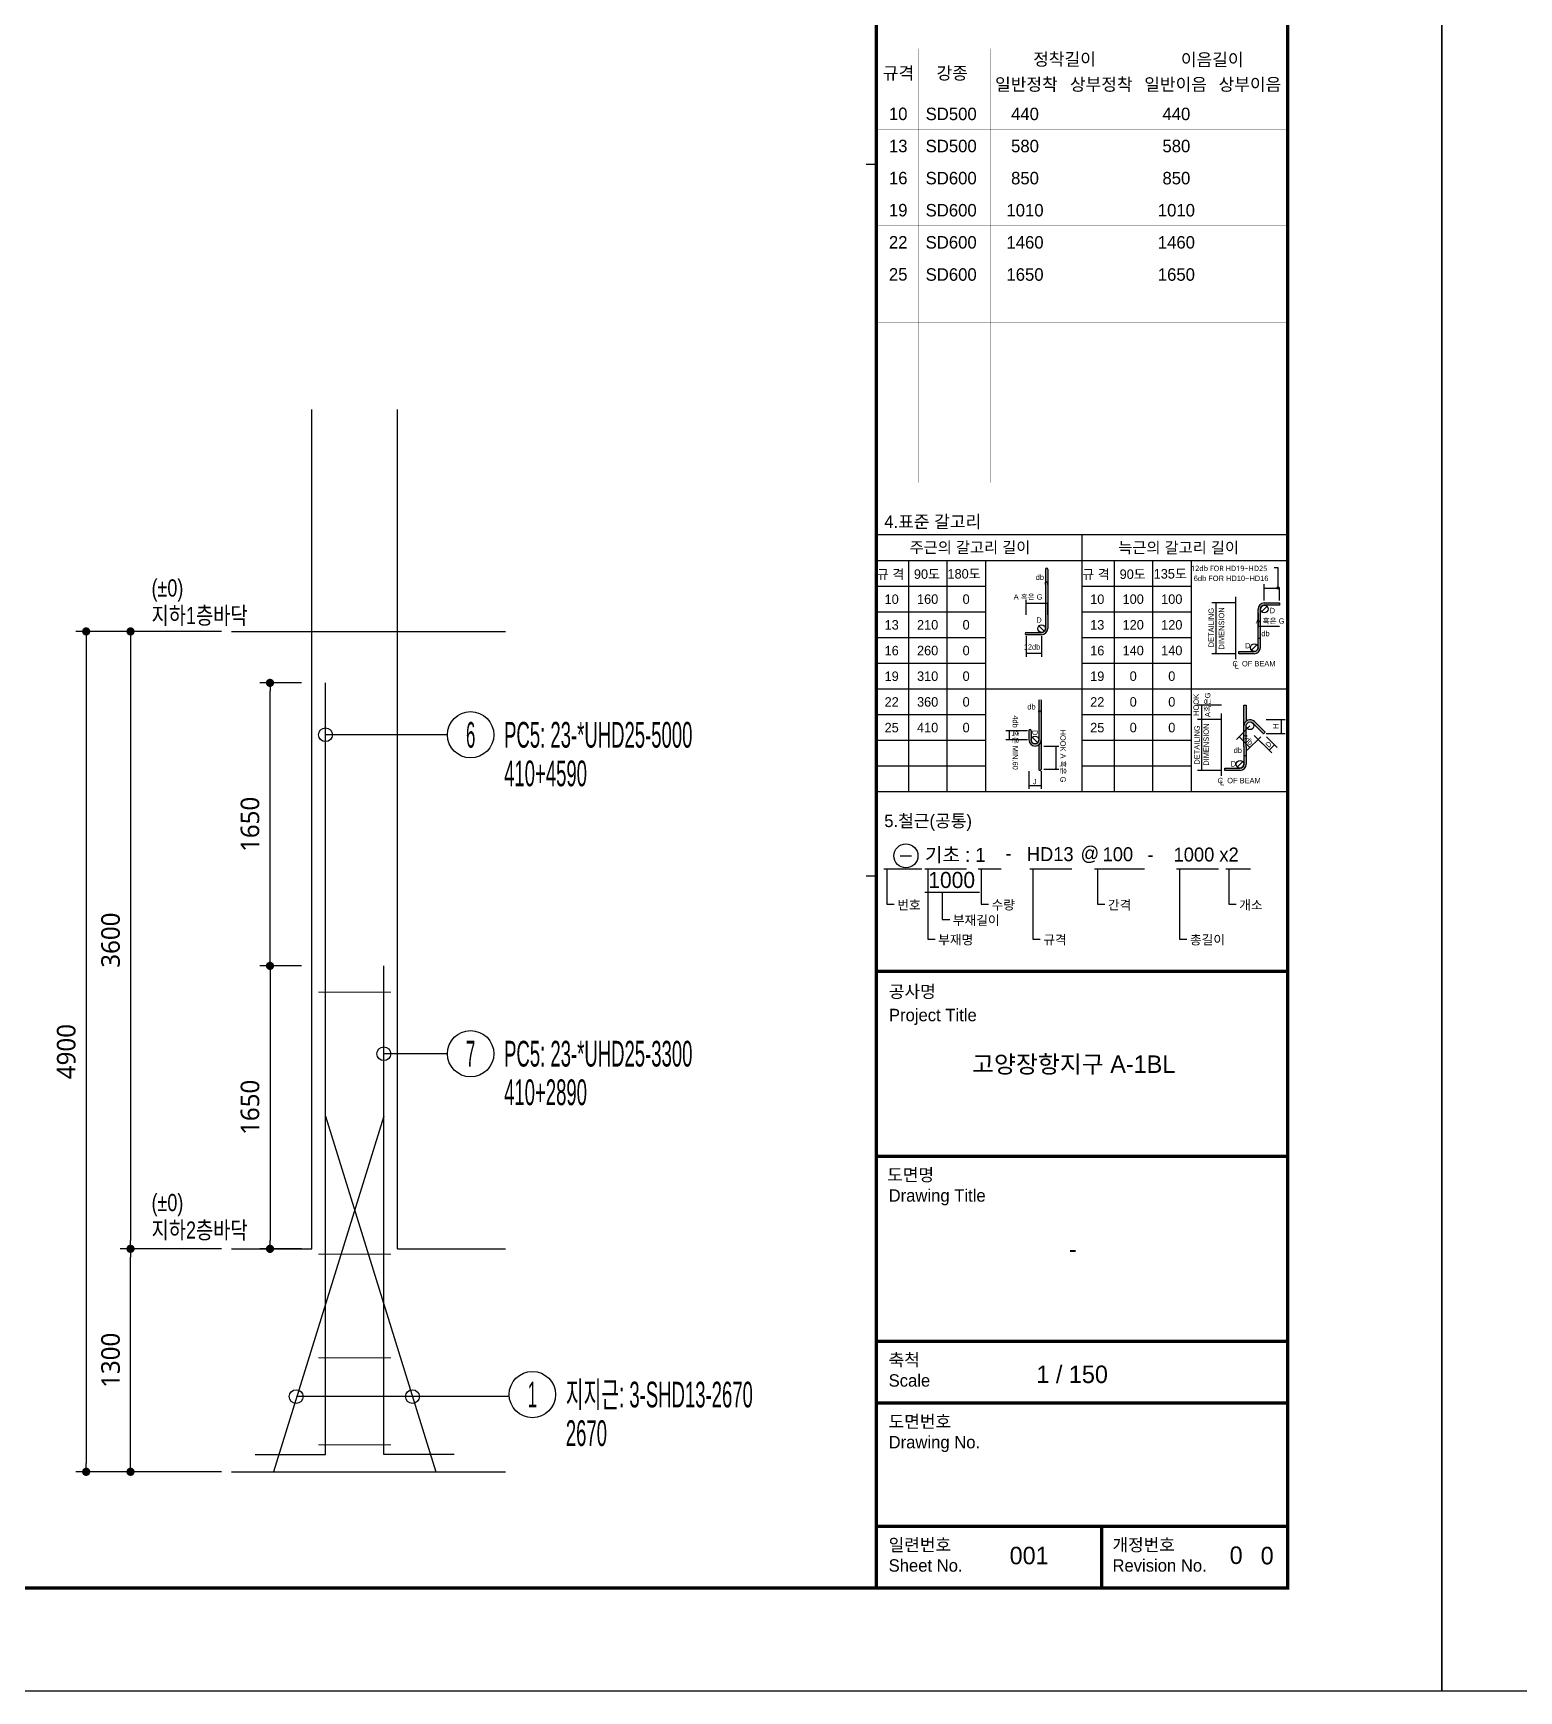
# Model space of a CAD drawing. Header units: millimetres. Extents: x 317501 to 814054, y -400799 to -14117.
# Drawn here: x 490010 to 498670, y -221948 to -212283 of the extents above; entities that cross this region are included whole.
import ezdxf
from ezdxf.enums import TextEntityAlignment as Align

# ---------------------------------------------------------------- set-up
doc = ezdxf.new("R2010")
doc.units = ezdxf.units.MM
doc.header["$LTSCALE"] = 38
doc.layers.get('Defpoints').update_dxf_attribs({"color": 145})
for name, color, linetype in [('254', 254, 'Continuous'), ('AMAC-NO', 5, 'Continuous'), ('BAR', 2, 'Continuous'), ('DIM', 7, 'Continuous'), ('RP_TAG', 7, 'Continuous'), ('XDIM', 7, 'Continuous'), ('XSTRUCT', 2, 'Continuous')]:
    doc.layers.add(name, color=color, linetype=linetype)
doc.layers.add('Main Bar', color=7, linetype='Continuous', lineweight=0)
doc.styles.add('ARIAL', font='malgun.ttf')
doc.styles.add('HYULL', font='Dotum.ttf')
doc.styles.add('ROMANS', font='malgun.ttf')
doc.styles.add('RPWK1', font='Dotum.ttf', dxfattribs={"bigfont": 'whgtxt.shx'})
doc.styles.add('XRebarSheet', font='Hmkmrhd_0.ttf')
doc.styles.add('돋음', font='Dotum.ttf')
doc.dimstyles.new('60(SUB-1.8)', dxfattribs={"dimscale": 60, "dimtxt": 1.8, "dimasz": 0.8, "dimexe": 1, "dimexo": 1, "dimgap": 1, "dimtad": 1, "dimdec": 0, "dimzin": 0, "dimdsep": 46, "dimtxsty": 'ROMANS', "dimblk": 'DOT', "dimcen": 1, "dimdle": 2, "dimclrd": 6, "dimclre": 6, "dimclrt": 7, "dimazin": 0, "dimtfac": 1, "dimtdec": 0, "dimtix": 1, "dimtmove": 2, "dimatfit": 3, "dimldrblk": 'DIMDOT', "dimfxl": 0, "dimtolj": 1, "dimtzin": 0, "dimarcsym": 0})
doc.dimstyles.new('NDIM', dxfattribs={"dimtxt": 3, "dimasz": 1.5, "dimexe": 2, "dimexo": 2, "dimgap": 1, "dimtad": 1, "dimdec": 0, "dimdsep": 46, "dimlunit": 6, "dimtxsty": 'ARIAL', "dimblk": 'DOT', "dimcen": 1, "dimclrd": 256, "dimclre": 7, "dimclrt": 3, "dimadec": 0, "dimazin": 0, "dimtfac": 1, "dimtdec": 0, "dimtix": 1, "dimtmove": 2, "dimatfit": 3, "dimldrblk": 'DOT', "dimfxl": 0, "dimtvp": 1, "dimtolj": 1, "dimlwd": -1, "dimlwe": -1, "dimarcsym": 0})

# ---------------------------------------------------------------- blocks, each defined once
blk = doc.blocks.new('_Dot')
at = {"color": 0, "linetype": 'ByBlock', "lineweight": -2}
blk.add_line((-0.5, 0), (-1, 0), dxfattribs=at)
at = {"color": 0, "linetype": 'ByBlock', "const_width": 0.5}
blk.add_lwpolyline([(-0.25, 0, 1), (0.25, 0, 1)], format="xyb", close=True, dxfattribs=at)
blk = doc.blocks.new('*D1316')
at = {"color": 7, "transparency": 16777216}
for p, q in [((80432, 20451), (80432, 20463)), ((80477, 20451), (80477, 20463))]:
    blk.add_line(p, q, dxfattribs=at)
at = {"transparency": 16777216}
blk.add_line((80433, 20461), (80475, 20461), dxfattribs=at)
at = {"layer": 'Defpoints', "color": 0, "transparency": 16777216}
for p in [(80432, 20449), (80477, 20461), (80477, 20449)]:
    blk.add_point(p, dxfattribs=at)
at = {"transparency": 16777216, "xscale": 1.5, "yscale": 1.5, "zscale": 1.5, "rotation": 180}
blk.add_blockref('_Dot', (80432, 20461), dxfattribs=at)
at = {"transparency": 16777216, "xscale": 1.5, "yscale": 1.5, "zscale": 1.5}
blk.add_blockref('_Dot', (80477, 20461), dxfattribs=at)
blk = doc.blocks.new('*D1317')
at = {"color": 7, "transparency": 16777216}
for p, q in [((76172, 19024), (76172, 19045)), ((76217, 19024), (76217, 19045))]:
    blk.add_line(p, q, dxfattribs=at)
at = {"transparency": 16777216}
blk.add_line((76215, 19043), (76174, 19043), dxfattribs=at)
at = {"layer": 'Defpoints', "color": 0, "transparency": 16777216}
for p in [(76172, 19043), (76172, 19022), (76217, 19022)]:
    blk.add_point(p, dxfattribs=at)
at = {"transparency": 16777216, "xscale": 1.5, "yscale": 1.5, "zscale": 1.5, "rotation": 180}
blk.add_blockref('_Dot', (76172, 19043), dxfattribs=at)
at = {"transparency": 16777216, "xscale": 1.5, "yscale": 1.5, "zscale": 1.5}
blk.add_blockref('_Dot', (76217, 19043), dxfattribs=at)
blk = doc.blocks.new('*D1318')
at = {"transparency": 16777216}
blk.add_line((80158, 18181), (80199, 18181), dxfattribs=at)
at = {"layer": 'Defpoints', "color": 0, "transparency": 16777216}
for p in [(80156, 18181), (80201, 18181), (80201, 18181)]:
    blk.add_point(p, dxfattribs=at)
at = {"transparency": 16777216, "xscale": 1.5, "yscale": 1.5, "zscale": 1.5, "rotation": 180}
blk.add_blockref('_Dot', (80156, 18181), dxfattribs=at)
at = {"transparency": 16777216, "xscale": 1.5, "yscale": 1.5, "zscale": 1.5}
blk.add_blockref('_Dot', (80201, 18181), dxfattribs=at)
blk = doc.blocks.new('*D1395')
at = {"layer": 'Defpoints', "color": 0, "linetype": 'Continuous', "transparency": 16777216}
for p in [(491167, -215771), (490319, -220671), (491167, -220671)]:
    blk.add_point(p, dxfattribs=at).dxf.unprotected_set("ltscale", 0)
at = {"layer": 'XDIM', "color": 6, "linetype": 'Continuous', "lineweight": -2, "transparency": 16777216}
for p, q in [((491107, -215771), (490259, -215771)), ((490319, -215819), (490319, -220623)), ((491107, -220671), (490259, -220671))]:
    blk.add_line(p, q, dxfattribs=at).dxf.unprotected_set("ltscale", 0)
at = {"layer": 'XDIM', "color": 6, "linetype": 'Continuous', "lineweight": -2, "transparency": 16777216, "xscale": 48, "yscale": 48, "zscale": 48}
for p, rotation in [((490319, -215771), 90), ((490319, -220671), 270)]:
    blk.add_blockref('_Dot', p, dxfattribs=dict(at, rotation=rotation)).dxf.unprotected_set("ltscale", 0)
at = {"layer": 'XDIM', "color": 7, "linetype": 'Continuous', "transparency": 16777216, "insert": (490203.2, -218221), "char_height": 108, "attachment_point": 5, "rotation": 90, "style": 'ROMANS'}
blk.add_mtext('\\A1;4900', dxfattribs=at).dxf.unprotected_set("ltscale", 0)
blk = doc.blocks.new('DIMDOT')
at = {"layer": 'DIM', "linetype": 'Continuous'}
blk.add_line((-2, 0), (2, 0), dxfattribs=at)
for radius in [0.5, 0.25]:
    blk.add_circle((0, 0), radius, dxfattribs=at)
blk = doc.blocks.new('*D1396')
at = {"layer": 'Defpoints', "color": 0, "linetype": 'Continuous', "transparency": 16777216}
for p in [(491167, -215771), (490577.5, -219371), (491167, -219371)]:
    blk.add_point(p, dxfattribs=at).dxf.unprotected_set("ltscale", 0)
at = {"layer": 'XDIM', "color": 6, "linetype": 'Continuous', "lineweight": -2, "transparency": 16777216}
for p, q in [((491107, -215771), (490517.5, -215771)), ((490577.5, -215819), (490577.5, -219323)), ((491107, -219371), (490517.5, -219371))]:
    blk.add_line(p, q, dxfattribs=at).dxf.unprotected_set("ltscale", 0)
at = {"layer": 'XDIM', "color": 6, "linetype": 'Continuous', "lineweight": -2, "transparency": 16777216, "xscale": 48, "yscale": 48, "zscale": 48}
for p, rotation in [((490577.5, -215771), 90), ((490577.5, -219371), 270)]:
    blk.add_blockref('_Dot', p, dxfattribs=dict(at, rotation=rotation)).dxf.unprotected_set("ltscale", 0)
at = {"layer": 'XDIM', "color": 7, "linetype": 'Continuous', "transparency": 16777216, "insert": (490461.7, -217571), "char_height": 108, "attachment_point": 5, "rotation": 90, "style": 'ROMANS'}
blk.add_mtext('\\A1;3600', dxfattribs=at).dxf.unprotected_set("ltscale", 0)
blk = doc.blocks.new('*D1397')
at = {"layer": 'Defpoints', "color": 0, "linetype": 'Continuous', "transparency": 16777216}
for p in [(490577.5, -219371), (491167, -219371), (491167, -220671)]:
    blk.add_point(p, dxfattribs=at).dxf.unprotected_set("ltscale", 0)
at = {"layer": 'XDIM', "color": 6, "linetype": 'Continuous', "lineweight": -2, "transparency": 16777216}
for p, q in [((491107, -219371), (490517.5, -219371)), ((490577.5, -220623), (490577.5, -219419)), ((491107, -220671), (490517.5, -220671))]:
    blk.add_line(p, q, dxfattribs=at).dxf.unprotected_set("ltscale", 0)
at = {"layer": 'XDIM', "color": 6, "linetype": 'Continuous', "lineweight": -2, "transparency": 16777216, "xscale": 48, "yscale": 48, "zscale": 48}
for p, rotation in [((490577.5, -219371), 90), ((490577.5, -220671), 270)]:
    blk.add_blockref('_Dot', p, dxfattribs=dict(at, rotation=rotation)).dxf.unprotected_set("ltscale", 0)
at = {"layer": 'XDIM', "color": 7, "linetype": 'Continuous', "transparency": 16777216, "insert": (490461.5, -220021), "char_height": 108, "attachment_point": 5, "rotation": 90, "style": 'ROMANS'}
blk.add_mtext('\\A1;1300', dxfattribs=at).dxf.unprotected_set("ltscale", 0)
blk = doc.blocks.new('*D1398')
at = {"layer": 'Defpoints', "color": 0, "linetype": 'Continuous', "transparency": 16777216}
for p in [(491634.1, -217721), (491390.6, -219371), (491634.1, -219371)]:
    blk.add_point(p, dxfattribs=at).dxf.unprotected_set("ltscale", 0)
at = {"layer": 'XDIM', "color": 6, "linetype": 'Continuous', "lineweight": -2, "transparency": 16777216}
for p, q in [((491574.1, -217721), (491330.6, -217721)), ((491390.6, -217769), (491390.6, -219323)), ((491574.1, -219371), (491330.6, -219371))]:
    blk.add_line(p, q, dxfattribs=at).dxf.unprotected_set("ltscale", 0)
at = {"layer": 'XDIM', "color": 6, "linetype": 'Continuous', "lineweight": -2, "transparency": 16777216, "xscale": 48, "yscale": 48, "zscale": 48}
for p, rotation in [((491390.6, -217721), 90), ((491390.6, -219371), 270)]:
    blk.add_blockref('_Dot', p, dxfattribs=dict(at, rotation=rotation)).dxf.unprotected_set("ltscale", 0)
at = {"layer": 'XDIM', "color": 7, "linetype": 'Continuous', "transparency": 16777216, "insert": (491274.5, -218546), "char_height": 108, "attachment_point": 5, "rotation": 90, "style": 'ROMANS'}
blk.add_mtext('\\A1;1650', dxfattribs=at).dxf.unprotected_set("ltscale", 0)
blk = doc.blocks.new('*D1399')
at = {"layer": 'Defpoints', "color": 0, "linetype": 'Continuous', "transparency": 16777216}
for p in [(491390.6, -216071), (491634.1, -216071), (491634.1, -217721)]:
    blk.add_point(p, dxfattribs=at).dxf.unprotected_set("ltscale", 0)
at = {"layer": 'XDIM', "color": 6, "linetype": 'Continuous', "lineweight": -2, "transparency": 16777216}
for p, q in [((491574.1, -216071), (491330.6, -216071)), ((491390.6, -217673), (491390.6, -216119)), ((491574.1, -217721), (491330.6, -217721))]:
    blk.add_line(p, q, dxfattribs=at).dxf.unprotected_set("ltscale", 0)
at = {"layer": 'XDIM', "color": 6, "linetype": 'Continuous', "lineweight": -2, "transparency": 16777216, "xscale": 48, "yscale": 48, "zscale": 48}
for p, rotation in [((491390.6, -216071), 90), ((491390.6, -217721), 270)]:
    blk.add_blockref('_Dot', p, dxfattribs=dict(at, rotation=rotation)).dxf.unprotected_set("ltscale", 0)
at = {"layer": 'XDIM', "color": 7, "linetype": 'Continuous', "transparency": 16777216, "insert": (491274.5, -216896), "char_height": 108, "attachment_point": 5, "rotation": 90, "style": 'ROMANS'}
blk.add_mtext('\\A1;1650', dxfattribs=at).dxf.unprotected_set("ltscale", 0)
blk = doc.blocks.new('*U1541', base_point=(492785.8526, -220220.6695))
at = {"layer": 'RP_TAG', "color": 0, "linetype": 'Continuous', "ltscale": 100}
blk.add_circle((492919.8526, -220220.6695), 135, dxfattribs=at)
at = {"layer": 'RP_TAG', "color": 0, "linetype": 'Continuous', "ltscale": 100, "style": 'RPWK1', "width": 0.5}
blk.add_text('1', height=150, dxfattribs=at).set_placement((492919.8526, -220220.6695), align=Align.MIDDLE_CENTER)
at = {"layer": 'RP_TAG', "color": 0, "linetype": 'Continuous', "ltscale": 100, "style": 'RPWK1', "width": 0.55}
for s, p in [('지지근: 3-SHD13-2670', (493114.8526, -220220.6695)), ('2670', (493114.8526, -220445.6695))]:
    blk.add_text(s, height=150, dxfattribs=at).set_placement(p, align=Align.MIDDLE_LEFT)
blk = doc.blocks.new('*U1551', base_point=(492426.2264, -218233.1771))
at = {"layer": 'RP_TAG', "color": 0, "linetype": 'Continuous', "ltscale": 100}
blk.add_circle((492560.2264, -218233.1771), 135, dxfattribs=at)
at = {"layer": 'RP_TAG', "color": 0, "linetype": 'Continuous', "ltscale": 100, "style": 'RPWK1', "width": 0.5}
blk.add_text('7', height=150, dxfattribs=at).set_placement((492560.2264, -218233.1771), align=Align.MIDDLE_CENTER)
at = {"layer": 'RP_TAG', "color": 0, "linetype": 'Continuous', "ltscale": 100, "style": 'RPWK1', "width": 0.55}
for s, p in [('PC5: 23-*UHD25-3300', (492755.2264, -218233.1771)), ('410+2890', (492755.2264, -218458.1771))]:
    blk.add_text(s, height=150, dxfattribs=at).set_placement(p, align=Align.MIDDLE_LEFT)
blk = doc.blocks.new('*U1558', base_point=(492426.2264, -216373.7286))
at = {"layer": 'RP_TAG', "color": 0, "linetype": 'Continuous', "ltscale": 100}
blk.add_circle((492560.2264, -216373.7286), 135, dxfattribs=at)
at = {"layer": 'RP_TAG', "color": 0, "linetype": 'Continuous', "ltscale": 100, "style": 'RPWK1', "width": 0.5}
blk.add_text('6', height=150, dxfattribs=at).set_placement((492560.2264, -216373.7286), align=Align.MIDDLE_CENTER)
at = {"layer": 'RP_TAG', "color": 0, "linetype": 'Continuous', "ltscale": 100, "style": 'RPWK1', "width": 0.55}
for s, p in [('PC5: 23-*UHD25-5000', (492755.2264, -216373.7286)), ('410+4590', (492755.2264, -216598.7286))]:
    blk.add_text(s, height=150, dxfattribs=at).set_placement(p, align=Align.MIDDLE_LEFT)
blk = doc.blocks.new('dhs_sheet2e')
h = blk.add_hatch(color=256)
edge = h.paths.add_edge_path()
edge.add_line((76299, 21797), (76299, 20646.2))
edge.add_arc((76224.2, 20646.2), 74.7, -90, 0, ccw=False)
edge.add_line((76224.2, 20571.5), (75925.3, 20571.5))
edge.add_arc((75925.3, 20549.1), 22.4, 90, 270)
edge.add_line((75925.3, 20526.7), (76224.2, 20526.7))
edge.add_arc((76224.2, 20646.2), 119.6, 270, 360)
edge.add_line((76343.8, 20646.2), (76343.8, 21797))
edge.add_arc((76321.4, 21797), 22.4, 0, 180)
blk.add_hatch(color=256).paths.add_polyline_path([(80850.3, 21144.3), (80551.4, 21144.3, 0.4142136), (80431.9, 21024.7), (80431.9, 20621.2), (80431.9, 20277.5, -0.4142136), (80357.1, 20202.7), (80058.2, 20202.7), (80058.2, 20157.9), (80357.1, 20157.9, 0.4142136), (80476.7, 20277.5), (80476.7, 20621.2), (80476.7, 21024.7, -0.4142136), (80551.4, 21099.4), (80850.3, 21099.4)])
h = blk.add_hatch(color=256)
h.paths.add_polyline_path([(76216.8, 18481.2, -0.2277351), (76172, 18387.9), (76172, 17913.3, 1), (76216.8, 17913.3)])
h.paths.add_polyline_path([(76216.8, 19258.4, 1), (76172, 19258.4), (76172, 18481.2, -0.1833618), (76153.2, 18431.7, -0.6790836), (76150.1, 18423.9, -0.2067221), (76146.9, 18425.3, -0.6466922), (76022.6, 18481.2), (76022.6, 18660.6, 1), (75977.7, 18660.6), (75977.7, 18481.2, 1), (76216.8, 18481.2)])
h.paths.add_polyline_path([(76153.2, 18431.7, -0.0300135), (76146.9, 18425.3, 0.2067221), (76150.1, 18423.9, 0.6790836)], flags=17)
h = blk.add_hatch(color=256)
h.paths.add_polyline_path([(80200.9, 19160.1), (80156.1, 19160.1), (80156.1, 18756.6, -0.2277351), (80200.9, 18850)])
h.paths.add_polyline_path([(80156.1, 18756.6), (80156.1, 18353.1), (80156.1, 18009.4, -0.4142136), (80081.4, 17934.7), (79782.5, 17934.7), (79782.5, 17889.8), (80081.4, 17889.8, 0.4142136), (80200.9, 18009.4), (80200.9, 18353.1), (80200.9, 18756.6, -0.6681786), (80328.5, 18809.5), (80539.9, 18598.1), (80571.6, 18629.8), (80360.2, 18841.2, 0.6681786)])
at = {"color": 7}
for p, q in [((73013.1, 29664.7), (72813.3, 29664.7)), ((80551.4, 21191.6), (80551.4, 21507.4)), ((80850.3, 21191.6), (80850.3, 21435)), ((76343.8, 20916), (76343.8, 21141.7)), ((79996, 21144.3), (79533, 21144.3)), ((80431.9, 20947.5), (80431.9, 20685.3)), ((79996, 20157.9), (79533, 20157.9)), ((79720.2, 19160.1), (79257.5, 19160.1)), ((79720.2, 18876.2), (79257.5, 18876.2)), ((79720.2, 18876.2), (79257.5, 18876.2)), ((80273.9, 18754.9), (80011.4, 18492.3)), ((80591.1, 18876.2), (80958.3, 18876.2)), ((75953.1, 18660.6), (75532.2, 18660.6)), ((75953.1, 18481.2), (75532.2, 18481.2)), ((80485.3, 18543.5), (80222.7, 18281)), ((80488.8, 18437.8), (80698.5, 18228.1)), ((80591.1, 18607.2), (80958.3, 18607.2)), ((80594.5, 18543.5), (80804.2, 18333.8)), ((76270.6, 18361.7), (76562.3, 18361.7)), ((75977.7, 17876.9), (75977.7, 17530.5)), ((76216.8, 17876.9), (76216.8, 17530.5)), ((76270.6, 17913.3), (76562.3, 17913.3)), ((79720.2, 17885.5), (79257.5, 17885.5)), ((73477.6, 16230.5), (73697, 16230.5)), ((73013.1, 15831.2), (72813.3, 15831.2))]:
    blk.add_line(p, q, dxfattribs=at)
at = {"color": 7, "ltscale": 2}
for p, q in [((73013.1, 22471.6), (81003.6, 22471.6)), ((77008.3, 22471.6), (77008.3, 17477.6)), ((73013.1, 21972.2), (81003.6, 21972.2)), ((73637.3, 21972.2), (73637.3, 17477.6)), ((74386.4, 21972.2), (74386.4, 17477.6)), ((75135.6, 21972.2), (75135.6, 17477.6)), ((77632.6, 21972.2), (77632.6, 17477.6)), ((78381.7, 21972.2), (78381.7, 17477.6)), ((79130.8, 21972.2), (79130.8, 17477.6)), ((73013.1, 21472.8), (75135.6, 21472.8)), ((77008.3, 21472.8), (79130.8, 21472.8)), ((75135.6, 19475.2), (77008.3, 19475.2)), ((79130.8, 19475.2), (81003.6, 19475.2)), ((73013.1, 17477.6), (81003.6, 17477.6))]:
    blk.add_line(p, q, dxfattribs=at)
for p, q in [((76299, 21797), (76299, 20646.2)), ((76343.8, 21797), (76343.8, 20646.2)), ((80742.8, 21835.3), (80817.5, 21835.3)), ((80817.5, 21835.3), (80817.5, 21432.5)), ((80553.3, 21432.5), (80848.4, 21432.5)), ((79607.9, 21142.4), (79607.9, 20159.8)), ((80431.9, 20277.5), (80431.9, 21024.7)), ((80476.7, 20277.5), (80476.7, 21024.7)), ((80498.6, 20971.9), (80604.3, 21077.5)), ((80551.4, 21144.3), (80850.3, 21144.3)), ((80850.3, 21099.4), (80551.4, 21099.4)), ((80850.3, 21144.3), (80850.3, 21099.4)), ((76277.1, 20593.4), (76171.4, 20699.1)), ((80835.3, 20687.8), (80431.9, 20687.8)), ((75925.3, 20571.5), (76224.2, 20571.5)), ((76224.2, 20526.7), (75925.3, 20526.7)), ((80304.3, 20224.6), (80410, 20330.3)), ((80058.2, 20202.7), (80357.1, 20202.7)), ((80058.2, 20157.9), (80058.2, 20202.7)), ((80357.1, 20157.9), (80058.2, 20157.9)), ((76172, 19258.4), (76172, 18481.2)), ((76216.8, 19258.4), (76216.8, 18481.2)), ((79332.2, 19158.3), (79332.2, 18878.1)), ((79332.2, 18874.3), (79332.2, 17887.4)), ((80156.1, 18353.1), (80156.1, 18756.6)), ((80200.9, 18353.1), (80200.9, 18756.6)), ((80328.5, 18809.5), (80539.9, 18598.1)), ((80360.2, 18841.2), (80571.6, 18629.8)), ((80883.4, 18874.3), (80883.4, 18609.1)), ((75592.1, 18659.1), (75592.1, 18482.7)), ((75977.7, 18660.6), (75977.7, 18481.2)), ((76022.6, 18660.6), (76022.6, 18481.2)), ((76150.1, 18428.4), (76044.4, 18534.1)), ((80065.6, 18544), (80274.3, 18335.3)), ((80357.7, 18568.9), (80698.5, 18228.1)), ((80539.9, 18598.1), (80571.6, 18629.8)), ((80749.9, 18385.4), (80646.9, 18282.4)), ((76502.4, 18360.2), (76502.4, 17914.8)), ((80028.6, 17956.6), (80134.2, 18062.2)), ((80156.1, 18353.1), (80156.1, 18009.4)), ((80200.9, 18353.1), (80200.9, 18009.4)), ((79782.5, 17889.8), (79782.5, 17934.7)), ((79782.5, 17934.7), (80081.4, 17934.7)), ((80081.4, 17889.8), (79782.5, 17889.8)), ((76215.3, 17590.4), (75979.2, 17590.4))]:
    blk.add_line(p, q)
at = {"color": 1}
for p, q in [((76299, 21501), (76299, 21548.4)), ((76342.3, 21546.4), (76300.5, 21546.4)), ((76343.8, 21501), (76343.8, 21548.4)), ((75925.3, 20916), (75925.3, 21199.6)), ((75926.8, 21139.7), (76342.3, 21139.7)), ((75925.3, 20500.1), (75925.3, 20098.9)), ((76224.2, 20500.1), (76224.2, 20098.9)), ((76222.7, 20158.9), (75926.8, 20158.9))]:
    blk.add_line(p, q, dxfattribs=at)
at = {"linetype": 'Continuous'}
for p, q in [((79998.5, 20053.3), (79998.5, 21263.8)), ((79722.7, 17785.2), (79722.7, 18995.8))]:
    blk.add_line(p, q, dxfattribs=at)
at = {"color": 4}
for p, q in [((80156.1, 19160.1), (80200.9, 19160.1)), ((80156.1, 18756.6), (80156.1, 19160.1)), ((80200.9, 19160.1), (80200.9, 18850)), ((76172, 18387.9), (76172, 17913.3)), ((76216.8, 18481.2), (76216.8, 17913.3))]:
    blk.add_line(p, q, dxfattribs=at)
at = {"color": 1, "ltscale": 2}
for p, q in [((73160.8, 15979.6), (73897.2, 15979.6)), ((73217.3, 15979.6), (73217.3, 15288.3)), ((73955, 15979.6), (74769.1, 15979.6)), ((74011.5, 15979.6), (74011.5, 14611.4)), ((74992, 15979.6), (75438.1, 15979.6)), ((75048.5, 15979.6), (75048.5, 15288.3)), ((75998.4, 15979.6), (76812.5, 15979.6)), ((76054.9, 15979.6), (76054.9, 14611.4)), ((77253.2, 15979.6), (78222.3, 15979.6)), ((77309.7, 15979.6), (77309.7, 15288.3)), ((78846.9, 15979.6), (79661, 15979.6)), ((78903.4, 15979.6), (78903.4, 14611.4)), ((79804.8, 15979.6), (80281.2, 15979.6)), ((79861.3, 15979.6), (79861.3, 15288.3)), ((73955, 15525.5), (75020.4, 15525.5)), ((74296, 15525.5), (74296, 14991.1)), ((73217.3, 15288.3), (73361.3, 15288.3)), ((75048.5, 15288.3), (75192.5, 15288.3)), ((77309.7, 15288.3), (77453.7, 15288.3)), ((79861.3, 15288.3), (80005.3, 15288.3)), ((74296, 14991.1), (74440, 14991.1)), ((74011.5, 14611.4), (74155.5, 14611.4)), ((76054.9, 14611.4), (76198.9, 14611.4)), ((78903.4, 14611.4), (79047.4, 14611.4))]:
    blk.add_line(p, q, dxfattribs=at)
at = {"color": 30}
for p, q in [((73013.1, 6791.9), (81003.6, 6791.9)), ((73013.1, 5593.3), (81003.6, 5593.3)), ((73013.1, 3196.2), (81003.6, 3196.2))]:
    blk.add_line(p, q, dxfattribs=at)
at = {"color": 7}
blk.add_lwpolyline([(84000, 0), (84000, 59329.4), (0, 59329.4), (0, 0)], close=True, dxfattribs=at)
at = {"color": 30, "const_width": 64.9}
blk.add_lwpolyline([(81003.6, 57331.7), (2996.4, 57331.7), (2996.4, 1997.6), (81003.6, 1997.6)], close=True, dxfattribs=at)
for points in [[(73013.1, 1997.6), (73013.1, 57331.7)], [(73013.1, 13983.4), (81003.6, 13983.4)], [(73013.1, 10387.6), (81003.6, 10387.6)], [(73013.1, 6791.9), (81003.6, 6791.9)], [(73013.1, 5593.3), (81003.6, 5593.3)], [(73013.1, 3196.2), (81003.6, 3196.2)], [(77390.2, 1997.6), (77390.2, 3196.2)]]:
    blk.add_lwpolyline(points, dxfattribs=at)
at = {"color": 7, "const_width": 1.25}
for points in [[(73013.1, 31920), (81003.6, 31920)], [(73839.2, 31920), (73839.2, 23480)], [(75231.7, 31920), (75231.7, 23480)], [(78117.6, 31920), (78117.6, 23480)], [(75231.7, 31445.6), (81003.6, 31445.6)], [(76674.7, 31445.6), (76674.7, 23480)], [(79560.6, 31445.6), (79560.6, 23480)], [(73013.1, 30971.1), (81003.6, 30971.1)], [(73013.1, 30346.9), (81003.6, 30346.9)], [(73013.1, 29722.6), (81003.6, 29722.6)], [(73013.1, 29098.3), (81003.6, 29098.3)], [(73013.1, 28474.1), (81003.6, 28474.1)], [(73013.1, 27849.8), (81003.6, 27849.8)], [(73013.1, 27225.6), (81003.6, 27225.6)], [(73013.1, 26601.3), (81003.6, 26601.3)], [(73013.1, 25977.1), (81003.6, 25977.1)], [(73013.1, 25352.8), (81003.6, 25352.8)], [(73013.1, 24728.5), (81003.6, 24728.5)], [(73013.1, 24104.3), (81003.6, 24104.3)], [(73013.1, 23480), (81003.6, 23480)]]:
    blk.add_lwpolyline(points, dxfattribs=at)
at = {"ltscale": 2, "const_width": 1.25}
for points in [[(73013.1, 31595.4), (73013.1, 23480)], [(81003.6, 23480), (81003.6, 31595.4)]]:
    blk.add_lwpolyline(points, dxfattribs=at)
at = {"color": 1, "ltscale": 2, "const_width": 1.87}
for points in [[(79725.1, 2916.8), (79725.1, 2355), (80286.9, 2355), (80286.9, 2916.8), (79725.1, 2916.8)], [(80321.3, 2916.8), (80321.3, 2355), (80883.1, 2355), (80883.1, 2916.8), (80321.3, 2916.8)]]:
    blk.add_lwpolyline(points, dxfattribs=at)
for centre, radius in [((80817.5, 21432.5), 22.4), ((80817.5, 21432.5), 11.2), ((80551.4, 21024.7), 74.7), ((80498.6, 20971.9), 4.48), ((80604.3, 21077.5), 4.48), ((76171.4, 20699.1), 4.48), ((76277.1, 20593.4), 4.48), ((80357.1, 20277.5), 74.7), ((80410, 20330.3), 4.48), ((80304.3, 20224.6), 4.48), ((80275.7, 18756.6), 74.7), ((76044.4, 18534.1), 4.48), ((76150.1, 18428.4), 4.48), ((80081.4, 18009.4), 74.7), ((80134.2, 18062.2), 4.48), ((80028.6, 17956.6), 4.48)]:
    blk.add_circle(centre, radius)
at = {"color": 4}
for centre in [(76224.2, 20646.2), (76097.3, 18481.2)]:
    blk.add_circle(centre, 74.7, dxfattribs=at)
at = {"color": 7, "linetype": 'Continuous'}
blk.add_circle((73588.4, 16228.7), 234.1, dxfattribs=at).dxf.unprotected_set("ltscale", 0)
for centre, radius, start, end in [((76321.4, 21797), 22.4, 0, 180), ((80551.4, 21024.7), 119.6, 90, 180), ((80551.4, 21024.7), 74.7, 90, 180), ((76224.2, 20646.2), 119.6, 270, 0), ((76224.2, 20646.2), 74.7, 270, 0), ((75925.3, 20549.1), 22.4, 90, 270), ((80357.1, 20277.5), 74.7, 270, 0), ((80357.1, 20277.5), 119.6, 270, 0), ((80275.7, 18756.6), 119.6, 45, 180), ((76000.1, 18660.6), 22.4, 0, 180), ((76097.3, 18481.2), 119.6, 180, 0), ((76097.3, 18481.2), 74.7, 180, 0), ((80081.4, 18009.4), 119.6, 270, 0), ((80081.4, 18009.4), 74.7, 270, 0)]:
    blk.add_arc(centre, radius, start, end)
at = {"color": 4}
blk.add_arc((76194.4, 17913.3), 22.4, 180, 0, dxfattribs=at)
at = {"color": 1, "rotation": 180}
for p, xscale, yscale, zscale in [((76299, 21546.4), 1.5, 1.5, 1.5), ((75925.3, 21139.7), 11.98573127229489, 11.98573127229489, 11.98573127229489), ((75925.3, 20158.9), 11.98573127229489, 11.98573127229489, 11.98573127229489)]:
    blk.add_blockref('_Dot', p, dxfattribs=dict(at, xscale=xscale, yscale=yscale, zscale=zscale))
at = {"color": 1}
for p, xscale, yscale, zscale in [((76343.8, 21546.4), 1.5, 1.5, 1.5), ((76343.8, 21139.7), 1.498216409036861, 1.498216409036861, 1.498216409036861), ((76224.2, 20158.9), 11.98573127229489, 11.98573127229489, 11.98573127229489)]:
    blk.add_blockref('_Dot', p, dxfattribs=dict(at, xscale=xscale, yscale=yscale, zscale=zscale))
for p, xscale, yscale, zscale, rotation in [((80551.4, 21432.5), 14.98216409036861, 14.98216409036861, 14.98216409036861, 180), ((79607.9, 21144.3), 14.98216409036861, 14.98216409036861, 14.98216409036861, 90), ((80431.9, 20687.8), 14.98216409036861, 14.98216409036861, 14.98216409036861, 180), ((79607.9, 20157.9), 14.98216409036861, 14.98216409036861, 14.98216409036861, 270), ((79332.2, 19160.1), 14.98216409036861, 14.98216409036861, 14.98216409036861, 90), ((79332.2, 18876.2), 14.98216409036861, 14.98216409036861, 14.98216409036861, 90), ((79332.2, 18876.2), 1.872770511296076, 1.872770511296076, 1.872770511296076, 270), ((80883.4, 18876.2), 14.98216409036861, 14.98216409036861, 14.98216409036861, 90), ((75592.1, 18660.6), 11.98573127229489, 11.98573127229489, 11.98573127229489, 90), ((75592.1, 18481.2), 11.98573127229489, 11.98573127229489, 11.98573127229489, 270), ((76502.4, 18361.7), 11.98573127229489, 11.98573127229489, 11.98573127229489, 90), ((80064, 18545), 14.98216409036861, 14.98216409036861, 14.98216409036861, 135.0000000000825), ((80751.2, 18386.8), 14.98216409036861, 14.98216409036861, 14.98216409036861, 45.00000000025245), ((80883.4, 18607.2), 14.98216409036861, 14.98216409036861, 14.98216409036861, 270), ((80275.7, 18333.9), 14.98216409036861, 14.98216409036861, 14.98216409036861, 315.0000000000825), ((80645.5, 18281.1), 14.98216409036861, 14.98216409036861, 14.98216409036861, 225.0000000002524), ((76502.4, 17913.3), 11.98573127229489, 11.98573127229489, 11.98573127229489, 270), ((79332.2, 17885.5), 14.98216409036861, 14.98216409036861, 14.98216409036861, 270), ((75977.7, 17590.4), 11.98573127229489, 11.98573127229489, 11.98573127229489, 180)]:
    blk.add_blockref('_Dot', p, dxfattribs=dict(xscale=xscale, yscale=yscale, zscale=zscale, rotation=rotation))
for p, xscale, yscale, zscale in [((80850.3, 21432.5), 1.872770511296076, 1.872770511296076, 1.872770511296076), ((80850.3, 20687.8), 14.98216409036861, 14.98216409036861, 14.98216409036861), ((76216.8, 17590.4), 11.98573127229489, 11.98573127229489, 11.98573127229489)]:
    blk.add_blockref('_Dot', p, dxfattribs=dict(xscale=xscale, yscale=yscale, zscale=zscale))
at = {"color": 3}
for s, height, style, p in [('규격', 242.71, 'XRebarSheet', (73138.4, 31320.7)), ('강종', 242.71, 'XRebarSheet', (74182, 31320.7)), ('주근의 갈고리 길이', 217.47, 'XRebarSheet', (73661.6, 22115.7)), ('늑근의 갈고리 길이', 217.47, 'XRebarSheet', (77716.4, 22111.4)), ('규 격', 184.85, 'XRebarSheet', (73024.7, 21609.3)), ('90도', 184.85, 'XRebarSheet', (73743.9, 21612.7)), ('180도', 184.85, 'XRebarSheet', (74396.5, 21618.3)), ('규 격', 184.85, 'XRebarSheet', (77015.8, 21609.3)), ('90도', 184.85, 'XRebarSheet', (77741.9, 21610.8)), ('135도', 184.85, 'XRebarSheet', (78402.8, 21618.5)), ('기초 : 1', 271.84, 'HYULL', (73958.2, 16112.5)), ('-', 271.8, 'HYULL', (75524.6, 16143.6)), ('HD13', 271.84, 'HYULL', (75937.6, 16126.4)), ('@', 271.8, 'HYULL', (76981.9, 16143.6)), ('100', 271.84, 'HYULL', (77410.5, 16124.9)), ('-', 271.8, 'HYULL', (78283.3, 16120.3)), ('1000 x2', 271.84, 'HYULL', (78789.8, 16118.6)), ('번호', 181.22, 'XRebarSheet', (73421.4, 15184.8)), ('수량', 181.22, 'XRebarSheet', (75252.6, 15184.8)), ('간격', 181.22, 'XRebarSheet', (77513.8, 15184.8)), ('개소', 181.22, 'XRebarSheet', (80065.4, 15184.8)), ('부재길이', 181.22, 'XRebarSheet', (74500.1, 14887.6)), ('부재명', 181.22, 'XRebarSheet', (74215.6, 14507.8)), ('규격', 181.22, 'XRebarSheet', (76259, 14507.8)), ('총길이', 181.22, 'XRebarSheet', (79107.5, 14507.8))]:
    blk.add_text(s, height=height, dxfattribs=dict(at, style=style)).set_placement(p)
at = {"color": 7, "style": 'XRebarSheet'}
for s, p in [('4.표준 갈고리', (73168.2, 22602.8)), ('5.철근(공통)', (73167, 16788))]:
    blk.add_text(s, height=242.71, dxfattribs=at).set_placement(p)
for s, height, style, p in [('db', 104.88, 'HYULL', (76110.6, 21591.3)), ('12db FOR HD19~HD25', 104.875, 'ARIAL', (79128.8, 21763.4)), ('6db FOR HD10~HD16', 104.875, 'HYULL', (79181.1, 21570.1)), ('A 혹은 G', 104.88, 'HYULL', (75682.6, 21210.1)), ('D', 104.9, 'HYULL', (80656, 20944.7)), ('D', 104.9, 'HYULL', (76121.8, 20758.8)), ('A 혹은 G', 104.88, 'HYULL', (80384, 20740.7)), ('12db', 104.88, 'HYULL', (75877.3, 20236.3)), ('D', 104.9, 'HYULL', (80177.8, 20262.8)), ('db', 104.88, 'HYULL', (80494.6, 20497.1)), ('C  OF BEAM', 104.88, 'HYULL', (79933.3, 19912.7)), ('L', 104.9, 'HYULL', (79978.2, 19870.3)), ('db', 104.88, 'HYULL', (75947.2, 19073.7)), ('D', 104.9, 'HYULL', (79902.1, 17964.6)), ('db', 104.88, 'HYULL', (79955.9, 18229.1)), ('J', 104.9, 'HYULL', (76052.4, 17620.3)), ('C  OF BEAM', 104.88, 'HYULL', (79646.6, 17640.3)), ('L', 104.9, 'HYULL', (79691.4, 17597.9))]:
    blk.add_text(s, height=height, dxfattribs=dict(style=style)).set_placement(p)
at = {"style": 'HYULL'}
for s, height, rotation, p in [('DETAILING', 104.88, 90, (79572.8, 20283)), ('DIMENSION', 104.88, 90, (79773.2, 20238.9)), ('HOOK', 104.88, 90, (79280.6, 18949.8)), ('A혹은G', 104.88, 90, (79503.2, 18925.5)), ('4db 혹은 MIN.60', 104.875, 270, (75662.8, 18959.9)), ('DETAILING', 104.88, 90, (79297.1, 18001.8)), ('DIMENSION', 104.88, 90, (79475.3, 17979.8)), ('H', 104.9, 90, (80828.6, 18696.9)), ('D', 104.9, 270, (76045.4, 18676.8)), ('HOOK A 혹은 G', 104.875, 270, (76588.8, 18683))]:
    blk.add_text(s, height=height, rotation=rotation, dxfattribs=at).set_placement(p)
at = {"style": 'HYULL', "width": 0.8}
for s, height, rotation, p in [('6db', 104.88, 315, (80113.5, 18528.3)), ('D', 104.9, 45, (80638.1, 18324.3))]:
    blk.add_text(s, height=height, rotation=rotation, dxfattribs=at).set_placement(p)
at = {"color": 3, "linetype": 'Continuous', "style": 'HYULL'}
e = blk.add_text('1000', height=312.13, dxfattribs=at)
e.set_placement((74023.5, 15760.5), align=Align.MIDDLE_LEFT)
e.dxf.unprotected_set("ltscale", 0)
at = {"color": 7, "style": 'XRebarSheet'}
for s, height, p in [('공사명', 241.63, (73259, 13591.6)), ('Project Title', 241.632, (73259, 13135.1)), ('도면명', 241.63, (73225, 10028.1)), ('Drawing Title', 241.632, (73252.8, 9628.5)), ('축척', 241.63, (73252.8, 6432.3)), ('Scale', 241.63, (73252.8, 6032.8)), ('도면번호', 241.63, (73252.8, 5233.8)), ('Drawing No.', 241.632, (73252.8, 4834.2)), ('일련번호', 241.63, (73252.8, 2836.6)), ('개정번호', 241.63, (77602.3, 2836.6)), ('Sheet No.', 241.63, (73252.8, 2437.1)), ('Revision No.', 241.632, (77602.3, 2437.1))]:
    blk.add_text(s, height=height, dxfattribs=at).set_placement(p, align=Align.MIDDLE_LEFT)
for base, p1, p2, picture, middle in [((80476.7, 20461.4), (80431.9, 20449.3), (80476.7, 20449.3), '*D1316', (80454.3, 20461.4)), ((76172, 19043.3), (76216.8, 19021.8), (76172, 19021.8), '*D1317', (76194.4, 19043.3)), ((80200.9, 18181.3), (80156.1, 18181.3), (80200.9, 18181.3), '*D1318', (80178.5, 18181.3))]:
    dim = blk.add_linear_dim(base=base, p1=p1, p2=p2, text=' ', dimstyle='NDIM')
    dim.commit()
    dim.dimension.update_dxf_attribs({"geometry": picture, "text_midpoint": middle})
blk = doc.blocks.new('sdhdtbhse')
at = {"color": 7, "ltscale": 2}
for p, q in [((54760, -28767), (56352, -28767)), ((57756, -28767), (59348, -28767)), ((54760, -29142), (56352, -29142)), ((57756, -29142), (59348, -29142)), ((54760, -29516), (56352, -29516)), ((57756, -29516), (59348, -29516)), ((54760, -29891), (56352, -29891)), ((57756, -29891), (59348, -29891)), ((54760, -30265), (56352, -30265)), ((57756, -30265), (59348, -30265)), ((54760, -30640), (56352, -30640)), ((57756, -30640), (59348, -30640)), ((54760, -31014), (56352, -31014)), ((57756, -31014), (59348, -31014))]:
    blk.add_line(p, q, dxfattribs=at)
at = {"color": 255, "xscale": 0.75, "yscale": 0.75, "zscale": 0.75}
blk.add_blockref('dhs_sheet2e', (0, -44497), dxfattribs=at)
at = {"color": 3, "style": 'XRebarSheet'}
for s, height, p in [('정착길이', 182, (57503, -20713)), ('이음길이', 182, (59655, -20719)), ('일반정착', 182, (56947, -21079)), ('상부정착', 182, (58039, -21079)), ('일반이음', 182, (59122, -21079)), ('상부이음', 182, (60205, -21079)), ('10', 182, (55079, -21509)), ('SD500', 182, (55851, -21510)), ('440', 182, (56927, -21510)), ('440', 182, (59133, -21510)), ('13', 182, (55079, -21977)), ('SD500', 182, (55851, -21978)), ('580', 182, (56927, -21978)), ('580', 182, (59133, -21978)), ('16', 182, (55079, -22445)), ('SD600', 182, (55851, -22446)), ('850', 182, (56927, -22446)), ('850', 182, (59133, -22446)), ('19', 182, (55079, -22913)), ('SD600', 182, (55851, -22914)), ('1010', 182, (56927, -22914)), ('1010', 182, (59133, -22914)), ('22', 182, (55079, -23381)), ('SD600', 182, (55851, -23382)), ('1460', 182, (56927, -23382)), ('1460', 182, (59133, -23382)), ('25', 182, (55079, -23849)), ('SD600', 182, (55851, -23851)), ('1650', 182, (56927, -23851)), ('1650', 182, (59133, -23851)), ('10', 138.6, (54984, -28584)), ('160', 138.6, (55508, -28583)), ('0', 139, (56069, -28583)), ('10', 138.6, (57980, -28584)), ('100', 138.6, (58504, -28583)), ('100', 138.6, (59066, -28583)), ('13', 138.6, (54984, -28958)), ('210', 138.6, (55508, -28957)), ('0', 139, (56069, -28957)), ('13', 138.6, (57980, -28958)), ('120', 138.6, (58504, -28957)), ('120', 138.6, (59066, -28957)), ('16', 138.6, (54984, -29333)), ('260', 138.6, (55508, -29332)), ('0', 139, (56069, -29332)), ('16', 138.6, (57980, -29333)), ('140', 138.6, (58504, -29332)), ('140', 138.6, (59066, -29332)), ('19', 138.6, (54984, -29707)), ('310', 138.6, (55508, -29706)), ('0', 139, (56069, -29706)), ('19', 138.6, (57980, -29707)), ('0', 139, (58504, -29706)), ('0', 139, (59066, -29706)), ('22', 138.6, (54984, -30082)), ('360', 138.6, (55508, -30081)), ('0', 139, (56069, -30081)), ('22', 138.6, (57980, -30082)), ('0', 139, (58504, -30081)), ('0', 139, (59066, -30081)), ('25', 138.6, (54984, -30456)), ('410', 138.6, (55508, -30455)), ('0', 139, (56069, -30455)), ('25', 138.6, (57980, -30456)), ('0', 139, (58504, -30455)), ('0', 139, (59066, -30455))]:
    blk.add_text(s, height=height, dxfattribs=at).set_placement(p, align=Align.MIDDLE_CENTER)
for s, p in [('고양장항지구 A-1BL', (57636, -35358)), ('-', (57626, -38055)), ('1 / 150', (57614, -39878)), ('0', (60004, -42520)), ('0', (60456, -42526))]:
    blk.add_text(s, height=255, dxfattribs=at).set_placement(p, align=Align.MIDDLE)
blk.add_text('001', height=254.8, dxfattribs=at).set_placement((56703, -42652))

msp = doc.modelspace()

# ---------------------------------------------------------------- linework, layer by layer
at = {"layer": '254', "color": 4, "linetype": 'Continuous'}
for p, q in [((492425.2, -216373.7), (491714.1, -216373.7)), ((492425.2, -218233.2), (492054.1, -218233.2)), ((492785.5, -220232.8), (491547.1, -220232.8))]:
    msp.add_line(p, q, dxfattribs=at)
for centre in [(491714.1, -216373.7), (492054.1, -218233.2), (491543, -220232.8), (492221.1, -220232.8)]:
    msp.add_circle(centre, 40, dxfattribs=at)
at = {"layer": 'BAR', "color": 3}
for points in [[(491304.1, -220571), (491714.1, -220571), (491714.1, -216071)], [(492464.1, -220571), (492054.1, -220571), (492054.1, -217721)]]:
    msp.add_lwpolyline(points, dxfattribs=at)
at = {"layer": 'Main Bar', "color": 30, "linetype": 'Continuous'}
for p, q in [((491674.1, -217873.6), (492094.1, -217873.6)), ((491674.1, -219401.2), (492094.1, -219401.2)), ((491674.1, -220006), (492094.1, -220006)), ((491674.1, -220514.3), (492094.1, -220514.3))]:
    msp.add_line(p, q, dxfattribs=at).dxf.unprotected_set("ltscale", 0)
at = {"layer": 'XSTRUCT', "color": 5, "linetype": 'Continuous'}
for p, q in [((491634.1, -219371), (491634.1, -214477.1)), ((492134.1, -219371), (492134.1, -214477.1)), ((491167, -215771), (492763.7, -215771)), ((491167, -219371), (491634.1, -219371)), ((492134.1, -219371), (492763.7, -219371)), ((491167, -220671), (492763.7, -220671))]:
    msp.add_line(p, q, dxfattribs=at).dxf.unprotected_set("ltscale", 0)
at = {"layer": 'XSTRUCT', "color": 1}
for points in [[(492054.1, -218598.4), (491411.2, -220671)], [(491714.1, -218598.4), (492357, -220671)]]:
    msp.add_lwpolyline(points, dxfattribs=at)

# ---------------------------------------------------------------- block references
at = {"layer": 'RP_TAG', "color": 135, "linetype": 'Continuous', "ltscale": 5.03847e-312}
for name, p in [('*U1558', (492426.2, -216373.7)), ('*U1551', (492426.2, -218233.2))]:
    msp.add_blockref(name, p, dxfattribs=at)
at = {"layer": 'RP_TAG', "color": 11, "linetype": 'Continuous', "ltscale": 5.03847e-312}
msp.add_blockref('*U1541', (492785.9, -220220.7), dxfattribs=at)
at = {"layer": 'XDIM', "color": 4, "xscale": 0.3999999986033871, "yscale": 0.3999999986033871, "zscale": 0.3999999986033871}
for p in [(473020.9, -204149.5), (498220.9, -204149.5)]:
    msp.add_blockref('sdhdtbhse', p, dxfattribs=at)

# ---------------------------------------------------------------- texts
at = {"layer": 'AMAC-NO', "color": 2, "style": '돋음', "width": 0.8}
for s, p in [('(%%P0)', (490700.1, -215567.4)), ('지하1층바닥', (490700.1, -215728)), ('(%%P0)', (490700.1, -219151.1)), ('지하2층바닥', (490700.1, -219311.7))]:
    msp.add_text(s, height=100, dxfattribs=at).set_placement(p)

# ---------------------------------------------------------------- dimensions: what is measured, and where the dimension line sits
at = {"layer": 'XDIM', "color": 4, "linetype": 'Continuous'}
for p1, p2, distance, picture, middle in [((491167, -215771), (491167, -220671), -847.9, '*D1395', (490203.2, -218221)), ((491167, -215771), (491167, -219371), -589.4, '*D1396', (490461.7, -217571)), ((491634.1, -217721), (491634.1, -216071), 243.5, '*D1399', (491274.5, -216896)), ((491634.1, -217721), (491634.1, -219371), -243.5, '*D1398', (491274.5, -218546)), ((491167, -220671), (491167, -219371), 589.4, '*D1397', (490461.5, -220021))]:
    dim = msp.add_aligned_dim(p1=p1, p2=p2, distance=distance, dimstyle='60(SUB-1.8)', dxfattribs=at)
    dim.commit()
    dim.dimension.update_dxf_attribs({"geometry": picture, "text_midpoint": middle})
    dim.dimension.dxf.unprotected_set("ltscale", 0)

doc.saveas('drawing.dxf')
